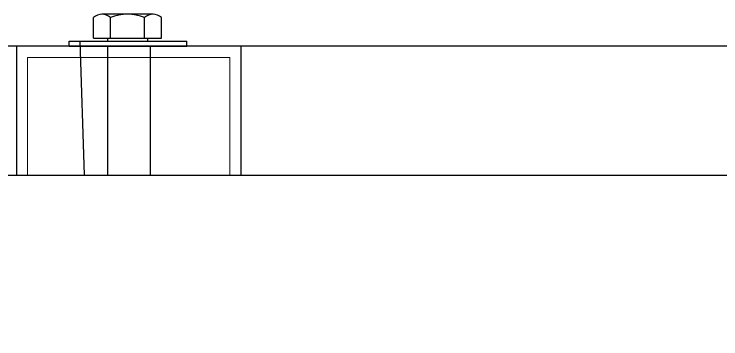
# Model space of a CAD drawing. Header units: millimetres. Extents: x -23083795 to 376618, y 113268 to 3804440.
# Drawn here: x 224962.9 to 225227.2, y 122355.2 to 122476.5 of the extents above; entities that cross this region are included whole.
import ezdxf

# ---------------------------------------------------------------- set-up
doc = ezdxf.new("R2010")
doc.units = ezdxf.units.MM
doc.header["$LTSCALE"] = 6
doc.linetypes.add('CENTER', pattern=[50.8, 31.75, -6.35, 6.35, -6.35])
doc.layers.add('duong tam', color=30, linetype='CENTER', lineweight=5)
doc.layers.add('Duongcoban', color=4, linetype='Continuous', lineweight=30)
doc.layers.add('KICHTHUOC', color=3, linetype='Continuous')

msp = doc.modelspace()

# ---------------------------------------------------------------- linework, layer by layer
at = {"color": 2, "lineweight": -3, "ltscale": 30}
for p, q in [((224992.62097, 122467.5802, -1.36858), (224992.62097, 122475.2395, -1.36858)), ((224998.90241, 122476.51605, -1.36858), (224995.71103, 122476.51605, -1.36858)), ((225011.66792, 122476.51605, -1.36858), (224998.90241, 122476.51605, -1.36858)), ((224998.90241, 122467.5802, -1.36858), (224998.90241, 122475.2395, -1.36858)), ((225014.8593, 122476.51605, -1.36858), (225011.66792, 122476.51605, -1.36858)), ((225011.66792, 122467.5802, -1.36858), (225011.66792, 122475.2395, -1.36858)), ((225017.94936, 122467.5802, -1.36858), (225017.94936, 122475.2395, -1.36858)), ((224992.62097, 122467.5802, -1.36858), (225017.94936, 122467.5802, -1.36858)), ((224997.78045, 122467.5802, -1.36858), (224997.78045, 122466.41014, -1.36858)), ((225012.78987, 122467.5802, -1.36858), (225012.78987, 122466.41014, -1.36858)), ((224983.44626, 122466.41014, -1.36858), (225027.53643, 122466.41014, -1.36858)), ((224983.44626, 122464.53397, -1.36858), (224983.44626, 122466.41014, -1.36858)), ((225027.53643, 122464.53397, -1.36858), (225027.53643, 122466.41014, -1.36858)), ((224983.44626, 122464.53397, -1.36858), (225027.53643, 122464.53397, -1.36858)), ((224997.78045, 122464.53397, -1.36858), (224997.78045, 122464.27097, -1.36858)), ((225012.78987, 122464.53397, -1.36858), (225012.78987, 122464.27097, -1.36858))]:
    msp.add_line(p, q, dxfattribs=at)
at = {"color": 7}
msp.add_line((225681.76429, 122464.53397, -1.36858), (224769.79662, 122464.53397, -1.36858), dxfattribs=at)
at = {"color": 2, "lineweight": -3, "ltscale": 30, "extrusion": (0, 1, -2.22045e-16)}
for p, q in [((224997.78045, 122464.53397, -1.36858), (224997.78045, 122416.29449, -1.36858)), ((225013.78045, 122464.53397, -1.36858), (225013.78045, 122416.29449, -1.36858)), ((224825.78045, 122416.29449, -1.36858), (225625.78045, 122416.29449, -1.36858))]:
    msp.add_line(p, q, dxfattribs=at)
at = {"color": 2, "lineweight": -3, "ltscale": 30}
for centre, radius, start, end in [((224995.76169, 122472.01419, -1.36858), 4.50186, 45.7612744, 134.2387256), ((225005.28516, 122459.92089, -1.36858), 16.59516, 67.3801351, 112.6198649), ((225014.80864, 122472.01419, -1.36858), 4.50186, 45.7612744, 134.2387256)]:
    msp.add_arc(centre, radius, start, end, dxfattribs=at)
at = {"layer": 'duong tam', "ltscale": 6}
msp.add_line((225098.47157, 120647.78987, -1.36858), (225098.47157, 122464.53397, -1.36858), dxfattribs=at)
at = {"layer": 'Duongcoban'}
msp.add_line((224989.21439, 122416.29449, -1.36858), (224987.6028, 122466.41014, -1.36858), dxfattribs=at)
at = {"layer": 'KICHTHUOC', "color": 7}
for p, q in [((224963.75429, 122464.53397, -1.36858), (224963.75429, 122416.29449, -1.36858)), ((225047.80661, 122464.53397, -1.36858), (224963.75429, 122464.53397, -1.36858)), ((225047.80661, 122416.29449, -1.36858), (225047.80661, 122464.53397, -1.36858)), ((224963.75429, 122416.29449, -1.36858), (224967.95691, 122416.29449, -1.36858)), ((225043.604, 122416.29449, -1.36858), (225047.80661, 122416.29449, -1.36858))]:
    msp.add_line(p, q, dxfattribs=at)
at = {"layer": 'KICHTHUOC', "color": 160, "lineweight": 9}
for p, q in [((224967.95691, 122460.33135, -1.36858), (224967.95691, 122416.29449, -1.36858)), ((225043.604, 122460.33135, -1.36858), (224967.95691, 122460.33135, -1.36858)), ((225043.604, 122416.29449, -1.36858), (225043.604, 122460.33135, -1.36858))]:
    msp.add_line(p, q, dxfattribs=at)

doc.saveas('drawing.dxf')
